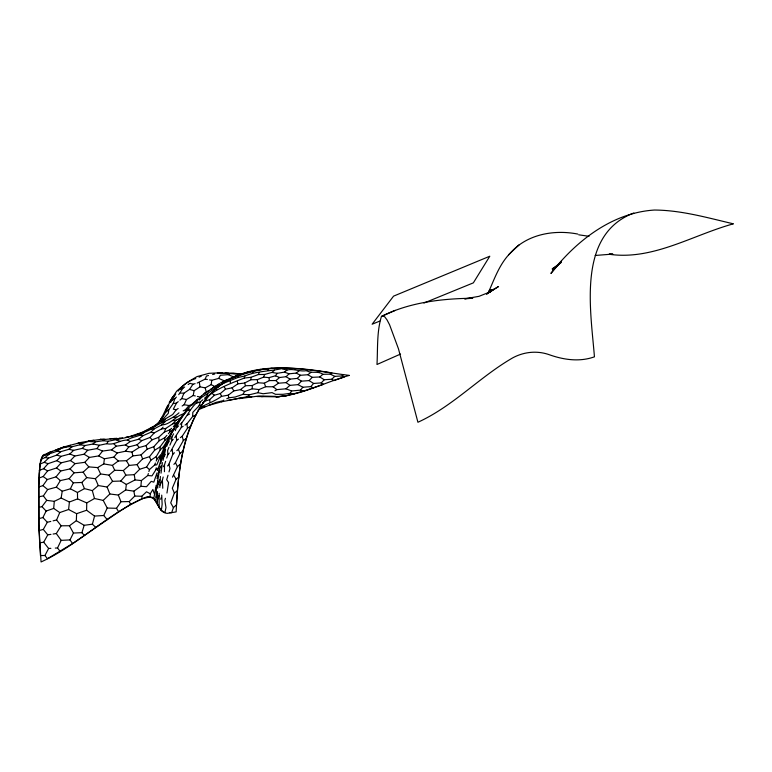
<?xml version="1.0" encoding="UTF-8"?>
<svg xmlns="http://www.w3.org/2000/svg" width="772" height="772" viewBox="0 0 772 772"><rect width="100%" height="100%" fill="white"/><g stroke="black" fill="none" stroke-linecap="round" stroke-linejoin="round"><path stroke-width="1.16" d="M165.44 498.316L164.841 500.43L165.98 507.561L164.928 512.579L161.329 510.427L153.753 498.596L149.971 497.004L142.116 498.654L130.651 504.338L118.734 511.855L72.597 543.536L47.468 558.716L44.921 555.512L40.453 555.531L38.996 530.547L38.648 486.997L40.067 464.068L42.576 456.117L48.346 452.807L64.105 446.882L80.722 442.491L93.846 440.194M38.619 496.821L43.377 495.894L47.661 489.544L56.346 487.161L60.341 480.589L69.171 478.64L74.131 472.831L83.164 472.136L86.725 477.607L95.342 478.708L100.611 473.96L109.026 475.127L114.71 470.245L123.337 470.544L129.185 465.419L137.069 464.619L142.608 458.886L149.507 456.677L154.612 450.221L159.958 447.036L164.735 440.532L164.754 437.753L166.916 435.331M86.599 510.244L86.763 502.929L94.493 498.509L103.216 500.41L107.221 508.053L103.728 515.493L94.56 516.082L86.599 510.244L76.611 513.689L68.602 509.51L59.743 512.569L56.597 519.971L53.114 520.839M155.867 501.308L156.407 489.332L160.113 465.97M202.853 402.752L204.493 401.295L209.666 399.664L214.442 395.235L220.358 393.517L225.511 389.175L232.092 387.824L237.815 383.877L244.608 383.037L250.929 379.747L250.997 377.296L258.398 374.526L264.613 374.459L271.927 372.432L277.254 373.32L284.453 372.123L287.039 370.029C293.736 368.283 299.797 371.979 306.513 370.647C311.598 374.024 318.016 370.415 322.899 374.304L330.358 374.159L334.768 376.36L342.102 375.954L344.254 377.054L333.948 380.567L331.748 379.255L324.24 379.737L319.791 376.977L312.255 377.325L307.874 374.738L300.501 375.269L296.168 373.108L289.056 373.812L284.453 372.123M185.01 425.073L186.872 423.876L192.653 416.504L192.817 412.354L199.128 405.744L202.013 404.547C230.114 361.344 287.454 365.156 331.892 372.924L330.358 374.159M56.597 519.971L61.152 525.79L69.461 525.742L76.331 520.685L76.611 513.689M157.459 504.396L157.43 491.561M163.008 460.479L165.584 449.526M169.898 445.145L171.702 440.918L171.895 437.01L173.594 433.825M168.354 433.71L169.792 432.098L169.927 429.811L171.606 428.315M202.013 404.547C182.723 434.125 178.438 470.283 176.537 504.753L173.41 507.638L171.664 512.637L169.415 512.618M159.109 507.542L159.167 493.279M59.743 512.569L53.702 508.41L54.291 501.346L61.133 498.017L69.403 502.022L77.567 498.886L86.763 502.929M103.216 500.41L109.846 493.983L118.328 495.055L125.672 489.969L133.865 491.146L140.89 486.273L141.392 480.56L147.77 475.523L148.34 473.535M157.758 488.078L157.845 481.072M153.753 498.596L156.166 485.298M149.971 497.004L150.299 493.752L152.866 489.467L154.236 493.636M174.781 437.647L181.285 427.476L181.767 422.824C187.442 415.78 190.723 407.452 197.873 401.623M68.602 509.51L69.403 502.022M175.292 430.651C178.033 422.39 182.916 415.095 189.082 408.706M159.804 487.47L160.373 476.478M125.672 489.969L126.347 484.459L135.032 479.923L141.392 480.56M84.804 462.322L88.828 466.886L97.639 467.61L103.747 463.914L104.384 458.8L98.719 455.914L89.436 457.42L84.804 462.322L75.038 463.644L70.02 468.913L60.776 470.978L56.057 476.855L47.314 479.518L42.923 485.636L38.648 486.997M157.034 478.601L159.321 469.26M176.392 397.107L174.839 398.738L173.227 403.495L168.788 409.749L168.325 413.319L160.914 421.531L150.077 428.634M161.329 510.427L162.149 504.29L161.724 495.113M148.9 471.557L149.469 469.569L154.622 465.014L156.803 464.879C163.432 448.928 170.361 432.455 180.841 418.337M182.134 405.985L184.122 404.721L186.477 399.529L193.222 395.476L194.1 390.7L199.987 386.849L205.207 387.862L211.171 384.639L211.779 380.287L218.737 378.386L224.546 380.972M162.767 488.251L162.41 480.184L163.172 477M61.133 498.017L62.223 491.224L56.346 487.161M166.791 446.293C171.934 427.91 183.369 411.611 197.69 399.047L196.918 400.562M140.89 486.273L146.516 486.717L151.225 481.361L153.802 482.143L157.034 472.869M157.469 470.573L166.636 443.321L173.304 429.454M147.77 475.523L151.987 475.87L155.857 469.781L156.233 467.822M161.02 473.168L162.41 462.602M163.259 449.101L163.818 446.322L174.173 428.325M160.634 463.789L162.4 455.837M160.595 460.373L165.584 445.164M164.436 471.692L164.532 464.609L165.633 461.318M95.911 527.527L92.399 524.178L94.56 516.082M204.493 398.294L206.993 396.123L207.736 393.392L214.481 388.499L217.916 387.052M206.896 397.078C217.916 387.911 231.117 383.279 244.232 378.068L244.792 376.041C257.25 370.685 271.223 371.428 284 368.109M166.955 493.047L168.576 482.548L166.704 479.711L168.016 475.243M169 471.895L169.985 468.546L168.933 464.175L172.88 454.168L174.472 452.768M84.428 535.498L81.909 532.661L84.167 525.317L92.399 524.178M156.166 497.255L157.218 493.877M157.691 499.494L158.907 495.595M199.128 405.744L200.334 401.913L202.833 399.742M150.029 428.807C159.833 424.532 164.918 414.554 168.827 405.3M221.477 383.066C233.684 376.746 246.857 372.895 260.193 369.807L260.347 369.344M166.733 458.028L167.823 454.727L167.64 450.443L168.991 447.268M158.096 484.604L159.727 479.788M159.321 472.165L160.055 470.032M160.788 467.909L161.512 465.786M177.464 490.722L174.327 492.999L170.728 502.852L173.41 507.638M209.048 405.3L221.545 401.807L223.812 400.099M226.765 398.728L228.744 397.812L235.18 397.011L242.939 394.347L249.404 394.791L257.887 392.697L259.054 389.561L265.636 386.733L273.201 386.791L278.489 383.221L286.065 382.613L289.973 379.129L297.239 378.405L300.501 375.269M186.515 410.27L184.807 413.059M250.929 379.747L257.308 379.66L263.599 377.132L264.613 374.459M104.384 458.8L113.938 457.072L117.19 452.961L125.411 451.244L132.022 452.064L139.153 447.509L146.062 445.618L152.152 439.779L158.636 437.338L164.33 432.069L165.719 428.479L172.793 423.789L176.035 420.248L181.188 417.613M166.684 408.214L172.098 398.053L174.704 394.994M167.62 439.702L168.74 436.836L172.474 431.635M160.634 499.262L161.377 497.4M258.398 374.526L259.199 372.519M154.622 465.014L155.423 463.007M156.233 461L157.044 458.993L160.46 455.075M161.686 459.408L164.368 452.768M179.963 400.118L181.709 398.593L183.919 393.218L189.555 389.377L192.981 384.224L195.094 383.636M197.217 383.047L205.169 379.12L206.442 376.022L208.498 375.53M204.493 401.295L205.999 397.657M172.503 477.144L177.415 466.674L180.58 463.818M178.757 477.086L176.112 479.151L172.301 488.213L174.327 492.999M164.552 448.146L166.636 443.321M167.852 405.223L160.653 420.036L162.689 416.533M160.065 485.144L162.41 480.184M165.652 446.168L168.576 440.03M55.304 548.081L57.533 547.956L61.171 540.361L56.308 533.548L53.104 534.041M170.728 451.369L176.614 440.494L178.477 439.075M173.893 464.368L175.466 462.698L179.963 453.444L183.118 450.906M62.223 491.224L70.377 488.811L73.33 482.799L81.832 482.471L86.725 477.607M170.68 402.299L175.775 393.865M486.688 294.045L498.558 286.518L488.232 292.646L479.016 296.332L464.628 298.861L472.734 298.224C441.555 298.677 409.691 302.267 381.455 316.423C376.688 331.738 377.855 348.539 376.987 364.49L400.552 354.058M38.793 518.688L42.894 517.539L46.137 511.064L53.702 508.41M61.171 540.361L69.991 539.918L73.427 533.056L69.461 525.742M488.338 292.578C494.418 278.991 499.378 264.342 509.983 253.438C526.523 234.254 553.852 229.38 577.803 234.07M218.737 378.386L220.358 375.24L228.203 374.661L233.771 376.968M178.207 401.643L176.46 403.167L173.304 409.179L176.19 409.787L178.168 408.523M44.921 555.512L48.626 548.477L50.855 548.342M488.493 292.685L490.191 289.5L488.28 292.53M163.394 466.713L164.532 464.609M178.718 394.666L182.877 388.248L184.643 387.013M168.441 439.036L169.908 436.344M39.497 542.87L43.714 542.205L47.758 534.861L50.962 534.369M38.996 530.547L43.309 529.418L47.314 522.277L50.798 521.418M176.846 450.674L178.429 449.275L183.321 440.542L186.467 438.399M155.78 425.845L159.495 421.473L161.917 417.227M170.101 435.466L170.863 434.173M158.878 423.066L160.065 421.049M159.997 458.529L161.753 455.548M70.377 488.811L77.461 492.478L84.476 488.618L92.322 490.625L98.305 485.559L107.115 487.016L112.558 481.332L120.75 481.043L125.836 475.137L134.28 474.683L139.664 469.279L146.574 467.06L150.878 460.189L156.195 456.667L160.171 449.97L163.818 446.322M164.195 456.242L165.343 454.312M242.939 394.347L244.647 391.481L252.27 388.798L259.054 389.561M216.903 389.513L216.208 387.93L223.446 383.366L237.853 377.498L238.741 376.022M173.275 426.82L176.441 422.882L178.457 421.57M56.308 533.548L61.152 525.79M57.968 449.121L67.897 446.67L72.172 446.698L79.844 444.807L85.142 445.502L93.055 443.997L99.366 445.261L106.739 443.707L108.273 441.266C122.594 438.091 137.532 436.238 150.791 429.357C159.312 422.265 170.882 420.383 178.959 412.837M252.367 373.262L253.37 371.66M168.006 443.06L169.309 441.044M170.602 439.027L171.895 437.01M180.339 437.656L182.202 436.238L187.5 428.17L190.636 426.395M169.213 402.347L176.711 391.105L185.83 383.308M257.887 392.697L263.155 393.739L272.033 392.63L275.565 394.338L283.112 394.309L290.089 393.334L291.662 390.97L300.424 390.14L303.386 391.163L323.507 384.292L321.239 382.902L313.625 383.443L309.089 380.606L301.437 381.165L297.239 378.405M107.221 508.053L116.485 508.304L120.982 501.752L129.223 501.559L134.762 496.068L141.787 496.261L146.516 491.793L150.299 493.752M172.774 431.162L174.713 428.363M176.006 426.511L177.299 424.648M223.446 383.366L224.71 381.6M42.576 456.117L56.819 451.33L60.756 451.697L68.872 449.314L73.639 450.327L82.237 448.397L87.69 450.221L96.915 448.59L99.366 445.261M176.19 409.787L172.696 414.525L160.914 421.531M167.601 465.97L168.933 464.175M263.599 377.132L269.032 377.624L275.382 375.819L277.254 373.32M38.677 507.416L41.977 506.644L46.706 500.352L54.291 501.346M165.633 409.845L167.601 407.298M125.411 451.244L128.799 446.901L137.098 444.788L141.865 440.6L150 437.483L154.313 432.841L161.628 428.885L163.075 427.157M38.861 478.119L43.155 476.527L47.642 470.862L56.52 467.977L61.171 462.833L70.445 460.566L74.826 456.03L84.051 454.216L87.69 450.221M98.719 455.914L102.551 451.07L111.457 449.844L116.234 446.187L125.353 444.962L130.352 441.507L138.555 439.258L143.109 435.62L150.733 432.32L154.487 428.711L161.676 424.928L165.362 421.473M191.707 405.387L201.666 396.094M214.481 388.499L216.498 385.99L219.595 384.253M489.892 292.318L492.121 289.558L489.776 291.864M159.495 421.473L161.676 418.771M300.424 390.14L302.846 387.245L310.798 386.608L313.258 387.882M199.234 400.021L201.27 397.628L207.736 393.392M167.823 454.727L169.28 453.048M183.186 410.878L185.29 409.903L189.063 405.532L191.205 404.75M178.149 391.143C182.674 385.325 188.696 380.77 195.75 378.579M172.098 398.053L174.202 395.679M39.304 470.409L43.589 468.71L48.067 463.673L56.761 460.691L61.084 456.358L69.866 453.965L73.639 450.327M310.798 386.608L313.625 383.443M103.747 463.914L112.413 465.371L118.309 460.971L126.454 460.72L132.813 455.924L141.083 454.882L147.201 449.14L153.831 446.698L159.196 440.735L164.754 437.753M180.831 388.2L183.109 385.672M256.989 396.528L275.768 396.798L285.91 395.92L303.386 391.163M171.702 440.918L173.237 439.278M321.239 382.902L324.24 379.737M309.089 380.606L312.255 377.325M274.919 390.825L276.839 389.628L285.968 388.808L289.915 385.363L298.031 384.639L301.437 381.165M82.237 448.397L85.142 445.502M275.382 375.819L279.647 377.508L286.123 376.697L289.056 373.812M40.067 464.068L44.178 462.341L48.539 458.095L56.742 455.094L60.756 451.697M177 427.466L178.583 425.912M180.175 424.368L181.767 422.824M331.748 379.255L334.768 376.36M221.545 401.807L247.416 396.683L249.404 394.791M508.545 254.828L519.025 244.869M342.102 375.954L343.559 374.574M93.055 443.997L95.303 441.883L103.149 440.696L108.273 441.266M83.164 472.136L88.828 466.886M161.56 422.602L165.054 419.36M164.735 440.532L168.74 436.836M204.136 393.894L219.151 383.645M161.676 424.928C170.766 424.745 175.891 415.452 184.489 413.56M221.66 383.095L226.215 380.094L237.844 375.26M319.791 376.977L322.899 374.304M271.927 372.432L274.552 370.184M558.638 264.806L552.443 270.036L561.476 261.148L550.899 273.423C575.941 240.989 612.264 212.676 654.444 210.042C681.348 210.206 707.403 217.752 733.4 223.832C692.658 234.987 653.006 260.54 609.311 254.287M169.792 432.098L173.922 428.624M201.01 396.268L205.786 392.427M166.076 411.997L168.788 409.749M199.147 407.973C206.713 404.046 214.597 401.315 221.525 396.364L228.358 395.119L233.771 390.922L240.381 389.667L245.496 385.73L252.261 385.527L257.742 382.748L264.342 383.192L269.351 380.586L275.932 380.557L279.647 377.508M161.695 420.209L163.268 418.926M68.872 449.314L72.172 446.698M41.148 459.282L44.998 457.564L49.254 454.206M307.874 374.738L310.981 372.345M296.168 373.108L299.073 370.878M155.857 469.781L157.903 468.276M79.844 444.807C87.12 440.899 96.056 439.808 104.355 439.152M561.263 262.461L552.173 268.945L558.195 265.356M188.175 384.524L189.941 383.288L192.981 384.224M106.739 443.707C114.159 445.56 119.988 439.895 127.312 440.05C132.417 436.441 139.25 436.913 143.939 432.658M486.678 294.016L494.582 288.844M204.329 393.488L208.672 390.661M181.285 427.476L183.147 426.279M174.954 425.324L176.865 424.089M210.409 389.532L212.368 388.277M56.819 451.33L60.65 448.928M318.469 372.249L320.023 371.284M228.203 374.661L229.622 373.812M139.5 433.767L153.107 426.665M186.785 382.613L196.947 376.62L209.067 373.301L222.519 372.712M103.149 440.696L105.349 439.403L116.871 438.293M294.557 369.498L295.975 368.659M67.897 446.67L70.3 445.28M306.513 370.647L308.018 369.778M55.333 450.317L64.105 446.882M46.146 454.476L51.029 451.803M171.915 400.301L174.839 398.738M187.5 415.085L189.623 413.995M220.165 383.134L226.215 380.094M232.43 377.855L248.883 371.612M192.151 404.152L193.029 403.727M227.788 400.398L240.295 398.043M140.639 433.353L149.064 429.29M192.653 416.504L195.779 415.037M198.211 409.816L215.851 402.424L221.834 401.015M381.455 316.423L395.196 310.363M149.864 428.595L154.178 426.694M199.079 377.151L201.289 376.196M212.773 387.573L216.498 385.99M130.005 436.421L142.048 432.359M379.776 321.094L372.133 324.221L393.575 296.139L489.786 256.227L473.352 282.861L423.944 303.049M633.812 213.004C576.993 234.563 590.677 309.418 594.44 356.828C579.772 362.097 564.071 359.916 549.712 354.869C537.486 350.392 524.12 351.685 512.695 357.87C479.528 376.997 453.029 406.284 417.922 422.255L398.477 348.847L389.59 324.79L387.042 319.926L384.803 316.916L382.941 315.777M164.33 432.069L169.927 429.811M206.993 396.123L209.405 395.158M45.239 454.216L43.357 454.949L41.775 457.285L40.52 461.289L39.015 473.96L38.851 524.516L41.061 561.958C79.111 544.53 108.727 512.396 147.481 496.618L152.489 497.4C158.395 501.925 158.318 512.492 167.206 513.38L176.151 511.884C178.351 466.51 183.032 412.827 222.433 383.366C260.193 358.266 307.671 370.155 349.33 375.404C325.031 382.14 301.939 395.042 276.511 396.885M78.261 443.456L80.722 442.491M234.148 376.707L236.608 375.781M224.768 381.358L227.45 380.403M48.346 452.807L52.264 451.417M179.731 389.329L182.877 388.248M196.522 403.216L200.334 401.913M136.866 434.501L139.693 433.642M201.511 407.558L204.754 406.603M126.627 437.357L128.866 436.749L125.73 437.319M187.77 410.366L190.008 409.787M172.793 423.789L176.441 422.882M212.618 374.526L214.674 374.034M240.806 374.092L217.357 373.088M63.034 447.48L67.637 446.419M237.853 377.498L244.792 376.041M260.193 369.807L272.101 368.254M100.968 439.268L100.022 439.451L105.349 439.403M276.144 396.383L259.045 395.988L238.992 398.67M150.791 429.357L154.487 428.711M173.015 417.527L176.653 417.044M275.768 396.798L285.91 395.92M245.795 397.406L248.024 397.136M244.232 378.068L250.997 377.296M172.552 420.643L176.035 420.248M88.5 440.86L92.408 440.455M173.227 403.495L176.46 403.167M261.505 396.644L263.503 396.451M161.628 428.885L165.719 428.479M77.065 443.504L82.343 443.012M110.02 438.843L114.584 438.457M595.183 255.464L612.814 254.084L609.282 254.104M119.168 438.129L122.603 437.878M73.427 533.056L81.909 532.661M220.454 373.252L232.478 373.069L241.366 374.044M113.156 438.631L118.927 438.679M247.416 396.683L251.797 396.847M228.666 373.272L225.154 373.011M233.076 373.484L238.587 373.745M180.272 393.035L183.919 393.218M89.89 441.584L95.303 441.883M185.29 409.903L187.287 410.019M200.016 397.551L201.27 397.628M140.012 435.312L143.109 435.62M578.711 234.804L589.007 236.3M150.733 432.32L154.313 432.841M290.089 393.334L294.142 393.932M44.998 457.564L48.539 458.095M277.196 396.47L279.31 396.779M184.122 404.721L189.063 405.532M205.169 379.12L207.369 379.506M209.579 379.901L211.779 380.287M181.709 398.593L186.477 399.529M193.222 395.476L195.297 395.959M197.381 396.432L200.498 397.146M282.475 368.977L287.039 370.029M56.742 455.094L61.084 456.358M189.555 389.377L194.1 390.7M116.244 440.021L119.95 441.198M44.178 462.341L48.067 463.673M285.968 388.808L291.662 390.97M138.555 439.258L141.865 440.6M245.853 372.635L246.673 372.972M69.866 453.965L74.826 456.03M240.381 389.667L244.647 391.481M96.915 448.59L102.551 451.07M127.312 440.05L130.352 441.507M56.761 460.691L61.171 462.833M211.171 384.639L214.799 386.454M43.589 468.71L47.642 470.862M298.031 384.639L302.846 387.245M111.457 449.844L117.19 452.961M125.353 444.962L128.799 446.901M76.331 520.685L84.167 525.317M84.051 454.216L89.436 457.42M120.75 481.043L126.347 484.459M286.123 376.697L289.973 379.129M70.445 460.566L75.038 463.644M56.52 467.977L60.776 470.978M286.065 382.613L289.915 385.363M43.155 476.527L47.314 479.518M212.3 393.623L214.442 395.235M273.201 386.791L276.839 389.628M42.923 485.636L47.661 489.544M146.574 467.06L149.469 469.569M56.057 476.855L60.341 480.589M113.938 457.072L118.309 460.971M70.02 468.913L74.131 472.831M113.87 443.881L116.234 446.187M69.171 478.64L73.33 482.799M275.932 380.557L278.489 383.221M41.977 506.644L46.137 511.064M150 437.483L152.152 439.779M42.894 517.539L47.314 522.277M103.728 515.493L107.26 519.633M43.309 529.418L47.758 534.861M43.714 542.205L48.626 548.477M137.098 444.788L139.153 447.509M57.533 547.956L60.226 551.517M43.377 495.894L46.706 500.352M69.991 539.918L72.597 543.536M181.777 416.301L182.153 416.832M116.485 508.304L118.734 511.855M173.806 475.34L176.112 479.151M156.6 475.156L157.324 476.363M126.454 460.72L129.185 465.419M109.026 475.127L112.558 481.332M137.069 464.619L139.664 469.279M232.092 387.824L233.771 390.922M224.208 386.791L225.511 389.175M123.337 470.544L125.836 475.137M129.223 501.559L130.651 504.338M175.466 462.698L177.415 466.674M112.413 465.371L114.71 470.245M97.639 467.61L100.611 473.96M95.342 478.708L98.305 485.559M81.832 482.471L84.476 488.618M220.358 393.517L221.525 396.364M118.328 495.055L120.982 501.752M107.115 487.016L109.846 493.983M149.507 456.677L150.878 460.189M141.083 454.882L142.608 458.886M264.342 383.192L265.636 386.733M178.429 449.275L179.963 453.444M156.195 456.667L157.044 458.993M132.089 436.518L132.417 437.502M244.608 383.037L245.496 385.73M146.062 445.618L147.201 449.14M155.886 487.537L156.407 489.332M92.322 490.625L94.493 498.509M182.202 436.238L183.321 440.542M205.207 387.862L206.317 392.272M153.831 446.698L154.612 450.221M132.022 452.064L132.813 455.924M133.865 491.146L134.762 496.068M237.361 381.358L237.815 383.877M158.636 437.338L159.196 440.735M172.175 449.68L172.88 454.168M199.34 382.468L199.987 386.849M186.872 423.876L187.5 428.17M134.28 474.683L135.032 479.923M257.308 379.66L257.742 382.748M228.358 395.119L228.744 397.812M141.787 496.261L142.116 498.654M209.666 399.664L209.965 402.038M269.032 377.624L269.351 380.586M159.958 447.036L160.171 449.97M176.325 436.016L176.614 440.494M230.268 381.088L230.345 382.931M77.461 492.478L77.567 498.886M268.019 369.084L268.029 370.193M252.261 385.527L252.27 388.798"/></g></svg>
